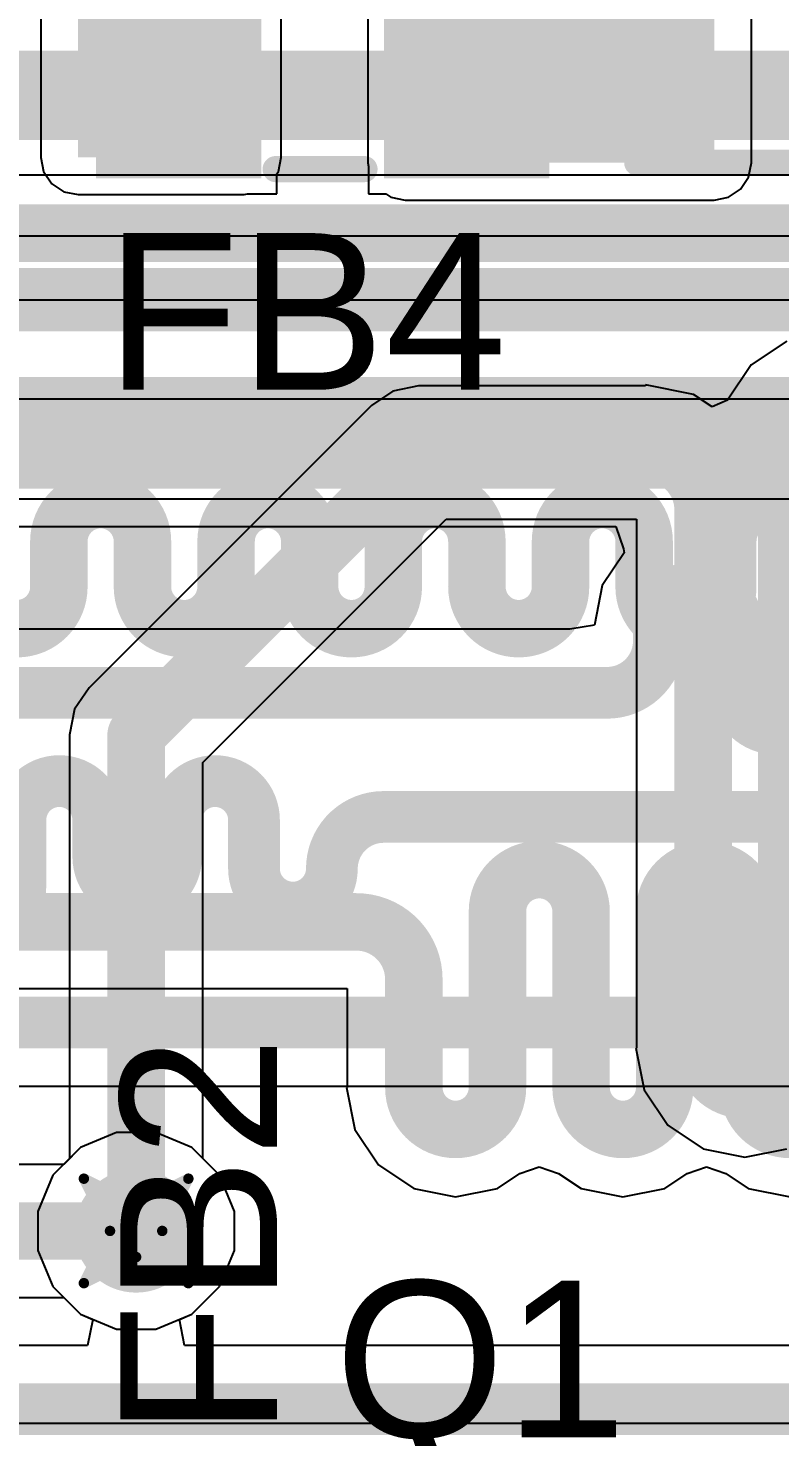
# Model space of a CAD drawing. Header units: inches. Extents: x -3 to 289, y -11 to 89.
# Drawn here: x 81.36 to 85.02, y 13.81 to 20.66 of the extents above; entities that cross this region are included whole.
import ezdxf

# ---------------------------------------------------------------- set-up
doc = ezdxf.new("R2010")
doc.units = ezdxf.units.IN
for name, color, linetype in [('Bottom Layer', 5, 'Continuous'), ('Drill Drawing', 1, 'Continuous'), ('Layer 1', 16, 'Continuous'), ('Layer 2', 76, 'Continuous'), ('Top Layer', 1, 'Continuous'), ('Top Overlay', 2, 'Continuous'), ('Top Paste', 8, 'Continuous'), ('Top Solder', 216, 'Continuous'), ('Via Holes', 16, 'Continuous')]:
    doc.layers.add(name, color=color, linetype=linetype)
doc.styles.add('Arial', font='', dxfattribs={"height": 0.2})
doc.styles.get('Arial').set_extended_font_data('Arial')

# ---------------------------------------------------------------- blocks, each defined once
blk = doc.blocks.new('SOT_23_3')
at = {"layer": 'Top Layer'}
for points in [[(-0.41, 1.46), (0.41, 1.46), (0.41, 0.54), (-0.41, 0.54)], [(-1.36, -0.54), (-0.54, -0.54), (-0.54, -1.46), (-1.36, -1.46)], [(0.54, -0.54), (1.36, -0.54), (1.36, -1.46), (0.54, -1.46)]]:
    blk.add_hatch(color=1, dxfattribs=at).paths.add_polyline_path(points)
at = {"layer": 'Top Paste'}
for points in [[(-0.41, 1.46), (0.41, 1.46), (0.41, 0.54), (-0.41, 0.54)], [(-1.36, -0.54), (-0.54, -0.54), (-0.54, -1.46), (-1.36, -1.46)], [(0.54, -0.54), (1.36, -0.54), (1.36, -1.46), (0.54, -1.46)]]:
    blk.add_hatch(color=8, dxfattribs=at).paths.add_polyline_path(points)
at = {"layer": 'Top Solder'}
for points in [[(-0.5116, 1.5616), (0.5116, 1.5616), (0.5116, 0.4384), (-0.5116, 0.4384)], [(-1.4616, -0.4384), (-0.4384, -0.4384), (-0.4384, -1.5616), (-1.4616, -1.5616)], [(0.4384, -0.4384), (1.4616, -0.4384), (1.4616, -1.5616), (0.4384, -1.5616)]]:
    blk.add_hatch(color=216, dxfattribs=at).paths.add_polyline_path(points)
at = {"layer": 'Top Overlay'}
for points in [[(-1.5494, 0.8128, 0.127, 0.127, 0), (-0.5588, 0.8128, 0.127, 0.127, 0)], [(-1.5494, 0.8128, 0.127, 0.127, 0), (-1.5494, -0.5842, 0.127, 0.127, 0)], [(0.5588, 0.8128, 0.127, 0.127, 0), (1.5494, 0.8128, 0.127, 0.127, 0)], [(1.5494, 0.8128, 0.127, 0.127, 0), (1.5494, -0.5842, 0.127, 0.127, 0)], [(-0.3302, -0.7874, 0.127, 0.127, 0), (0.3302, -0.7874, 0.127, 0.127, 0)], [(-1.6764, -1.0414, 0.127, 0.127, 0), (-1.6764, -1.2954, 0.127, 0.127, 0)], [(-1.6764, -1.0414, 0.127, 0.127, 0), (-1.5494, -1.1684, 0.127, 0.127, 0)], [(-1.5494, -1.1684, 0.127, 0.127, 0), (-1.6764, -1.2954, 0.127, 0.127, 0)]]:
    blk.add_lwpolyline(points, format="xyseb", dxfattribs=at)
for points in [[(-1.5812, 0.8128, 0.0635, 0.0635, 1), (-1.5176, 0.8128, 0.0635, 0.0635, 1)], [(-1.5812, 0.8128, 0.0635, 0.0635, 1), (-1.5176, 0.8128, 0.0635, 0.0635, 1)], [(-0.5905, 0.8128, 0.0635, 0.0635, 1), (-0.5271, 0.8128, 0.0635, 0.0635, 1)], [(0.5271, 0.8128, 0.0635, 0.0635, 1), (0.5905, 0.8128, 0.0635, 0.0635, 1)], [(1.5176, 0.8128, 0.0635, 0.0635, 1), (1.5812, 0.8128, 0.0635, 0.0635, 1)], [(1.5176, 0.8128, 0.0635, 0.0635, 1), (1.5812, 0.8128, 0.0635, 0.0635, 1)], [(-1.5812, -0.5842, 0.0635, 0.0635, 1), (-1.5176, -0.5842, 0.0635, 0.0635, 1)], [(1.5176, -0.5842, 0.0635, 0.0635, 1), (1.5812, -0.5842, 0.0635, 0.0635, 1)], [(-0.3619, -0.7874, 0.0635, 0.0635, 1), (-0.2984, -0.7874, 0.0635, 0.0635, 1)], [(0.2984, -0.7874, 0.0635, 0.0635, 1), (0.3619, -0.7874, 0.0635, 0.0635, 1)], [(-1.7082, -1.0414, 0.0635, 0.0635, 1), (-1.6446, -1.0414, 0.0635, 0.0635, 1)], [(-1.7082, -1.0414, 0.0635, 0.0635, 1), (-1.6446, -1.0414, 0.0635, 0.0635, 1)], [(-1.5812, -1.1684, 0.0635, 0.0635, 1), (-1.5176, -1.1684, 0.0635, 0.0635, 1)], [(-1.5812, -1.1684, 0.0635, 0.0635, 1), (-1.5176, -1.1684, 0.0635, 0.0635, 1)], [(-1.7082, -1.2954, 0.0635, 0.0635, 1), (-1.6446, -1.2954, 0.0635, 0.0635, 1)], [(-1.7082, -1.2954, 0.0635, 0.0635, 1), (-1.6446, -1.2954, 0.0635, 0.0635, 1)]]:
    blk.add_lwpolyline(points, format="xyseb", close=True, dxfattribs=at)
blk = doc.blocks.new('IND_0603__1608_M_______90')
at = {"layer": 'Top Layer'}
for points in [[(-1, 0.4), (-0.4, 0.4), (-0.4, -0.4), (-1, -0.4)], [(0.4, 0.4), (1, 0.4), (1, -0.4), (0.4, -0.4)]]:
    blk.add_hatch(color=1, dxfattribs=at).paths.add_polyline_path(points)
at = {"layer": 'Top Paste'}
for points in [[(-1, 0.4), (-0.4, 0.4), (-0.4, -0.4), (-1, -0.4)], [(0.4, 0.4), (1, 0.4), (1, -0.4), (0.4, -0.4)]]:
    blk.add_hatch(color=8, dxfattribs=at).paths.add_polyline_path(points)
at = {"layer": 'Top Solder'}
for points in [[(-1.1016, 0.5016), (-0.2984, 0.5016), (-0.2984, -0.5016), (-1.1016, -0.5016)], [(0.2984, 0.5016), (1.1016, 0.5016), (1.1016, -0.5016), (0.2984, -0.5016)]]:
    blk.add_hatch(color=216, dxfattribs=at).paths.add_polyline_path(points)
at = {"layer": 'Top Overlay'}
for points in [[(0.2286, 0.4572, 0.127, 0.127, 0), (-0.2032, 0.4572, 0.127, 0.127, 0)], [(0.2286, -0.4572, 0.127, 0.127, 0), (-0.2032, -0.4572, 0.127, 0.127, 0)]]:
    blk.add_lwpolyline(points, format="xyseb", dxfattribs=at)
for points in [[(-0.2349, 0.4572, 0.0635, 0.0635, 1), (-0.1714, 0.4572, 0.0635, 0.0635, 1)], [(0.1968, 0.4572, 0.0635, 0.0635, 1), (0.2604, 0.4572, 0.0635, 0.0635, 1)], [(-0.2349, -0.4572, 0.0635, 0.0635, 1), (-0.1714, -0.4572, 0.0635, 0.0635, 1)], [(0.1968, -0.4572, 0.0635, 0.0635, 1), (0.2604, -0.4572, 0.0635, 0.0635, 1)]]:
    blk.add_lwpolyline(points, format="xyseb", close=True, dxfattribs=at)

msp = doc.modelspace()

# ---------------------------------------------------------------- hatches: boundary and pattern name
at = {"layer": 'Bottom Layer'}
h = msp.add_hatch(color=5, dxfattribs=at)
edge = h.paths.add_edge_path()
edge.add_arc((81.887, 14.816), 0.3, 0, 360)
at = {"layer": 'Layer 1'}
h = msp.add_hatch(color=16, dxfattribs=at)
edge = h.paths.add_edge_path()
edge.add_arc((81.887, 14.816), 0.3, 0, 360)
at = {"layer": 'Layer 2'}
h = msp.add_hatch(color=76, dxfattribs=at)
edge = h.paths.add_edge_path()
edge.add_arc((81.887, 14.816), 0.3, 0, 360)
at = {"layer": 'Top Layer'}
for points in [[(81.6049, 20.0356), (82.4114, 20.0356), (82.4114, 21.9788), (81.6049, 21.9788)], [(84.6967, 20.0095), (84.6967, 21.9689), (83.1939, 21.9689), (83.1939, 20.0095)]]:
    msp.add_hatch(color=1, dxfattribs=at).paths.add_polyline_path(points)
h = msp.add_hatch(color=1, dxfattribs=at)
edge = h.paths.add_edge_path()
edge.add_arc((81.887, 14.816), 0.3, 0, 360)
at = {"layer": 'Via Holes'}
h = msp.add_hatch(color=7, dxfattribs=at)
edge = h.paths.add_edge_path()
edge.add_arc((81.887, 14.816), 0.15, 0, 360)

# ---------------------------------------------------------------- linework, layer by layer
at = {"layer": 'Bottom Layer'}
for p, q in [((77.4236, 19.3437), (94.6273, 19.3437)), ((85.0493, 19.1419), (84.8771, 19.0268)), ((84.8771, 19.0268), (84.762, 18.8545)), ((83.2593, 18.9243), (83.1354, 18.8997)), ((84.3635, 18.9243), (83.2593, 18.9243)), ((84.5964, 18.8834), (84.3635, 18.9298)), ((84.3635, 18.9298), (84.3635, 18.9243)), ((83.1354, 18.8997), (83.0304, 18.8295)), ((84.6865, 18.8233), (84.5964, 18.8834)), ((84.762, 18.8545), (84.6865, 18.8233)), ((83.0304, 18.8295), (81.6581, 17.4572)), ((82.2107, 17.0942), (83.3933, 18.2769)), ((83.3933, 18.2769), (84.3192, 18.2769)), ((84.3192, 18.2769), (84.3192, 15.7049)), ((81.6581, 17.4572), (81.5879, 17.3522)), ((81.5879, 17.3522), (81.5633, 17.2283)), ((81.5633, 17.2283), (81.5633, 15.168)), ((82.2107, 15.168), (82.2107, 17.0942)), ((84.3192, 15.7049), (84.3152, 15.7049)), ((84.3152, 15.7049), (84.3556, 15.5017)), ((84.3556, 15.5017), (84.4707, 15.3295)), ((84.4707, 15.3295), (84.6429, 15.2144)), ((84.6429, 15.2144), (84.8461, 15.174)), ((84.8461, 15.174), (85.0493, 15.2144)), ((81.5633, 15.168), (81.4819, 15.0866)), ((82.292, 15.0866), (82.2107, 15.168)), ((81.4819, 15.0866), (81.4092, 14.911)), ((82.3648, 14.911), (82.292, 15.0866)), ((81.4092, 14.911), (81.4092, 14.7209)), ((82.3648, 14.7209), (82.3648, 14.911)), ((81.4092, 14.7209), (81.4819, 14.5453)), ((82.292, 14.5453), (82.3648, 14.7209)), ((81.4819, 14.5453), (81.6163, 14.4109)), ((82.1576, 14.4109), (82.292, 14.5453)), ((81.6163, 14.4109), (81.7919, 14.3382)), ((81.982, 14.3382), (82.1576, 14.4109)), ((81.7919, 14.3382), (81.982, 14.3382))]:
    msp.add_line(p, q, dxfattribs=at)
for points in [[(76.9286, 20.2599, 0.2794, 0.2794, 0), (94.2835, 20.2599, 0.2794, 0.2794, 0)], [(77.2895, 19.6674, 0.2794, 0.2794, 0), (94.6273, 19.6674, 0.2794, 0.2794, 0)], [(85.0493, 18.6514, 0.2794, 0.2794, -1), (85.4557, 18.6514, 0.2794, 0.2794, 0)], [(85.0493, 15.7049, 0.2794, 0.2794, 0), (85.0493, 18.6514, 0.2794, 0.2794, 0)], [(81.887, 17.2283, 0.2794, 0.2794, 0), (83.2593, 18.6006, 0.2794, 0.2794, 0)], [(83.2593, 18.6006, 0.2794, 0.2794, 0), (83.8174, 18.6006, 0.2794, 0.2794, 0)], [(83.8174, 18.6006, 0.2794, 0.2794, 0), (84.3635, 18.6006, 0.2794, 0.2794, 0)], [(84.3635, 18.6006, 0.2794, 0.2794, -0.414214), (84.6429, 18.3212, 0.2794, 0.2794, 0)], [(84.6429, 15.7049, 0.2794, 0.2794, 0), (84.6429, 18.3212, 0.2794, 0.2794, 0)], [(81.887, 14.816, 0.2794, 0.2794, 0), (81.887, 17.2283, 0.2794, 0.2794, 0)], [(85.0493, 15.7049, 0.2794, 0.2794, -1), (84.6429, 15.7049, 0.2794, 0.2794, 0)]]:
    msp.add_lwpolyline(points, format="xyseb", dxfattribs=at)
for points in [[(84.9794, 18.6514, 0.1397, 0.1397, 1), (85.1191, 18.6514, 0.1397, 0.1397, 1)], [(84.9794, 18.6514, 0.1397, 0.1397, 1), (85.1191, 18.6514, 0.1397, 0.1397, 1)], [(83.1894, 18.6006, 0.1397, 0.1397, 1), (83.3291, 18.6006, 0.1397, 0.1397, 1)], [(83.1894, 18.6006, 0.1397, 0.1397, 1), (83.3291, 18.6006, 0.1397, 0.1397, 1)], [(83.7475, 18.6006, 0.1397, 0.1397, 1), (83.8872, 18.6006, 0.1397, 0.1397, 1)], [(83.7475, 18.6006, 0.1397, 0.1397, 1), (83.8872, 18.6006, 0.1397, 0.1397, 1)], [(84.2936, 18.6006, 0.1397, 0.1397, 1), (84.4333, 18.6006, 0.1397, 0.1397, 1)], [(84.2936, 18.6006, 0.1397, 0.1397, 1), (84.4333, 18.6006, 0.1397, 0.1397, 1)], [(84.573, 18.3212, 0.1397, 0.1397, 1), (84.7127, 18.3212, 0.1397, 0.1397, 1)], [(84.573, 18.3212, 0.1397, 0.1397, 1), (84.7127, 18.3212, 0.1397, 0.1397, 1)], [(81.8171, 17.2283, 0.1397, 0.1397, 1), (81.9568, 17.2283, 0.1397, 0.1397, 1)], [(81.8171, 17.2283, 0.1397, 0.1397, 1), (81.9568, 17.2283, 0.1397, 0.1397, 1)], [(84.573, 15.7049, 0.1397, 0.1397, 1), (84.7127, 15.7049, 0.1397, 0.1397, 1)], [(84.573, 15.7049, 0.1397, 0.1397, 1), (84.7127, 15.7049, 0.1397, 0.1397, 1)], [(84.9794, 15.7049, 0.1397, 0.1397, 1), (85.1191, 15.7049, 0.1397, 0.1397, 1)], [(84.9794, 15.7049, 0.1397, 0.1397, 1), (85.1191, 15.7049, 0.1397, 0.1397, 1)], [(81.8171, 14.816, 0.1397, 0.1397, 1), (81.9568, 14.816, 0.1397, 0.1397, 1)]]:
    msp.add_lwpolyline(points, format="xyseb", close=True, dxfattribs=at)
at = {"layer": 'Drill Drawing'}
for points in [[(81.633, 15.07, 0.0508, 0.0508, 0), (81.887, 14.943, 0.0508, 0.0508, 0)], [(81.633, 15.07, 0.0508, 0.0508, 0), (81.76, 14.816, 0.0508, 0.0508, 0)], [(81.887, 14.943, 0.0508, 0.0508, 0), (82.141, 15.07, 0.0508, 0.0508, 0)], [(82.014, 14.816, 0.0508, 0.0508, 0), (82.141, 15.07, 0.0508, 0.0508, 0)], [(81.633, 14.562, 0.0508, 0.0508, 0), (81.76, 14.816, 0.0508, 0.0508, 0)], [(82.014, 14.816, 0.0508, 0.0508, 0), (82.141, 14.562, 0.0508, 0.0508, 0)], [(81.633, 14.562, 0.0508, 0.0508, 0), (81.887, 14.689, 0.0508, 0.0508, 0)], [(81.887, 14.689, 0.0508, 0.0508, 0), (82.141, 14.562, 0.0508, 0.0508, 0)]]:
    msp.add_lwpolyline(points, format="xyseb", dxfattribs=at)
for points in [[(81.6203, 15.07, 0.0254, 0.0254, 1), (81.6457, 15.07, 0.0254, 0.0254, 1)], [(81.6203, 15.07, 0.0254, 0.0254, 1), (81.6457, 15.07, 0.0254, 0.0254, 1)], [(82.1283, 15.07, 0.0254, 0.0254, 1), (82.1537, 15.07, 0.0254, 0.0254, 1)], [(82.1283, 15.07, 0.0254, 0.0254, 1), (82.1537, 15.07, 0.0254, 0.0254, 1)], [(81.8743, 14.943, 0.0254, 0.0254, 1), (81.8997, 14.943, 0.0254, 0.0254, 1)], [(81.8743, 14.943, 0.0254, 0.0254, 1), (81.8997, 14.943, 0.0254, 0.0254, 1)], [(81.7473, 14.816, 0.0254, 0.0254, 1), (81.7727, 14.816, 0.0254, 0.0254, 1)], [(81.7473, 14.816, 0.0254, 0.0254, 1), (81.7727, 14.816, 0.0254, 0.0254, 1)], [(82.0013, 14.816, 0.0254, 0.0254, 1), (82.0267, 14.816, 0.0254, 0.0254, 1)], [(82.0013, 14.816, 0.0254, 0.0254, 1), (82.0267, 14.816, 0.0254, 0.0254, 1)], [(81.8743, 14.689, 0.0254, 0.0254, 1), (81.8997, 14.689, 0.0254, 0.0254, 1)], [(81.8743, 14.689, 0.0254, 0.0254, 1), (81.8997, 14.689, 0.0254, 0.0254, 1)], [(81.6203, 14.562, 0.0254, 0.0254, 1), (81.6457, 14.562, 0.0254, 0.0254, 1)], [(81.6203, 14.562, 0.0254, 0.0254, 1), (81.6457, 14.562, 0.0254, 0.0254, 1)], [(82.1283, 14.562, 0.0254, 0.0254, 1), (82.1537, 14.562, 0.0254, 0.0254, 1)], [(82.1283, 14.562, 0.0254, 0.0254, 1), (82.1537, 14.562, 0.0254, 0.0254, 1)]]:
    msp.add_lwpolyline(points, format="xyseb", close=True, dxfattribs=at)
at = {"layer": 'Layer 1'}
for p, q in [((71.3711, 18.3758), (93.022, 18.3758)), ((81.7919, 15.2938), (81.6163, 15.221)), ((81.982, 15.2938), (81.7919, 15.2938)), ((82.1576, 15.221), (81.982, 15.2938)), ((81.6163, 15.221), (81.4819, 15.0866)), ((82.292, 15.0866), (82.1576, 15.221)), ((81.4819, 15.0866), (81.4092, 14.911)), ((82.3648, 14.911), (82.292, 15.0866)), ((81.4092, 14.911), (81.4092, 14.7209)), ((82.3648, 14.7209), (82.3648, 14.911)), ((81.4092, 14.7209), (81.4819, 14.5453)), ((82.292, 14.5453), (82.3648, 14.7209)), ((81.4819, 14.5453), (81.6163, 14.4109)), ((82.1576, 14.4109), (82.292, 14.5453)), ((81.6163, 14.4109), (81.7919, 14.3382)), ((81.982, 14.3382), (82.1576, 14.4109)), ((81.7919, 14.3382), (81.982, 14.3382)), ((93.9983, 13.8803), (75.1759, 13.8803))]:
    msp.add_line(p, q, dxfattribs=at)
for points in [[(76.4415, 20.4292, 0.2515, 0.2515, 0), (97.7956, 20.4292, 0.2515, 0.2515, 0)], [(76.519, 19.3712, 0.2515, 0.2515, 0), (105.6957, 19.3712, 0.2515, 0.2515, 0)], [(71.3711, 18.6853, 0.2515, 0.2515, 0), (99.8448, 18.6853, 0.2515, 0.2515, 0)]]:
    msp.add_lwpolyline(points, format="xyseb", dxfattribs=at)
at = {"layer": 'Layer 2'}
for p, q in [((77.426, 19.9504), (96.7046, 19.9504)), ((92.5609, 18.8593), (76.6278, 18.8593)), ((76.5698, 18.2403), (84.2188, 18.2403)), ((84.2188, 18.2403), (84.2563, 18.1324)), ((84.2598, 18.1133), (84.1529, 17.9533)), ((84.2563, 18.1324), (84.2598, 18.1133)), ((84.1529, 17.9533), (84.1147, 17.7611)), ((83.9956, 17.7418), (77.068, 17.7418)), ((84.1147, 17.7611), (83.9956, 17.7418)), ((79.5336, 15.5194), (85.9555, 15.5194)), ((81.7919, 15.2938), (81.6163, 15.221)), ((81.982, 15.2938), (81.7919, 15.2938)), ((82.1576, 15.221), (81.982, 15.2938)), ((81.6163, 15.221), (81.4819, 15.0866)), ((82.292, 15.0866), (82.1576, 15.221)), ((81.4819, 15.0866), (81.4092, 14.911)), ((82.3648, 14.911), (82.292, 15.0866)), ((81.4092, 14.911), (81.4092, 14.7209)), ((82.3648, 14.7209), (82.3648, 14.911)), ((81.4092, 14.7209), (81.4819, 14.5453)), ((82.292, 14.5453), (82.3648, 14.7209)), ((81.4819, 14.5453), (81.6163, 14.4109)), ((82.1576, 14.4109), (82.292, 14.5453)), ((81.6163, 14.4109), (81.6765, 14.386)), ((81.6765, 14.386), (81.6512, 14.259)), ((82.0975, 14.386), (82.1576, 14.4109)), ((82.1227, 14.259), (82.0975, 14.386)), ((81.6512, 14.259), (72.0846, 14.259)), ((85.4676, 14.259), (82.1227, 14.259))]:
    msp.add_line(p, q, dxfattribs=at)
for points in [[(77.426, 20.2599, 0.2515, 0.2515, 0), (96.8328, 20.2599, 0.2515, 0.2515, 0)], [(77.5832, 18.5498, 0.2515, 0.2515, 0), (92.5609, 18.5498, 0.2515, 0.2515, 0)], [(84.4279, 17.7611, 0.2515, 0.2515, -1), (84.8063, 17.7611, 0.2515, 0.2515, 0)], [(84.4279, 17.6838, 0.2515, 0.2515, 0), (84.4279, 17.7611, 0.2515, 0.2515, 0)], [(84.8063, 17.4473, 0.2515, 0.2515, 0), (84.8063, 17.7611, 0.2515, 0.2515, 0)], [(84.4279, 17.6838, 0.2515, 0.2515, -0.414214), (84.1764, 17.4324, 0.2515, 0.2515, 0)], [(77.0679, 17.4324, 0.2515, 0.2515, 0), (84.0507, 17.4324, 0.2515, 0.2515, 0)], [(84.0507, 17.4324, 0.2515, 0.2515, 0), (84.1764, 17.4324, 0.2515, 0.2515, 0)], [(85.1848, 17.4473, 0.2515, 0.2515, -1), (84.8063, 17.4473, 0.2515, 0.2515, 0)], [(81.3245, 16.8139, 0.2515, 0.2515, -1), (81.703, 16.8139, 0.2515, 0.2515, 0)], [(82.0815, 16.8139, 0.2515, 0.2515, -1), (82.4599, 16.8139, 0.2515, 0.2515, 0)], [(81.3245, 16.4935, 0.2515, 0.2515, 0), (81.3245, 16.8139, 0.2515, 0.2515, 0)], [(81.703, 16.635, 0.2515, 0.2515, 0), (81.703, 16.8139, 0.2515, 0.2515, 0)], [(82.0815, 16.635, 0.2515, 0.2515, 0), (82.0815, 16.8139, 0.2515, 0.2515, 0)], [(82.4599, 16.5774, 0.2515, 0.2515, 0), (82.4599, 16.8139, 0.2515, 0.2515, 0)], [(82.8384, 16.5774, 0.2515, 0.2515, -0.414214), (83.0898, 16.8288, 0.2515, 0.2515, 0)], [(83.0898, 16.8288, 0.2515, 0.2515, 0), (84.4491, 16.8288, 0.2515, 0.2515, 0)], [(84.4491, 16.8288, 0.2515, 0.2515, 0), (93.2818, 16.8288, 0.2515, 0.2515, 0)], [(82.0815, 16.635, 0.2515, 0.2515, -1), (81.703, 16.635, 0.2515, 0.2515, 0)], [(82.8384, 16.5774, 0.2515, 0.2515, -1), (82.4599, 16.5774, 0.2515, 0.2515, 0)], [(82.8384, 16.5774, 0.2515, 0.2515, 0), (82.8384, 16.5774, 0.2515, 0.2515, 0)], [(81.3245, 16.4935, 0.2515, 0.2515, -1), (80.9461, 16.4935, 0.2515, 0.2515, 0)], [(79.4054, 15.8288, 0.2515, 0.2515, 0), (85.8298, 15.8288, 0.2515, 0.2515, 0)], [(74.2274, 13.9495, 0.2515, 0.2515, 0), (85.3965, 13.9495, 0.2515, 0.2515, 0)]]:
    msp.add_lwpolyline(points, format="xyseb", dxfattribs=at)
for points in [[(84.365, 17.7611, 0.1257, 0.1257, 1), (84.4907, 17.7611, 0.1257, 0.1257, 1)], [(84.365, 17.7611, 0.1257, 0.1257, 1), (84.4907, 17.7611, 0.1257, 0.1257, 1)], [(84.7435, 17.7611, 0.1257, 0.1257, 1), (84.8692, 17.7611, 0.1257, 0.1257, 1)], [(84.7435, 17.7611, 0.1257, 0.1257, 1), (84.8692, 17.7611, 0.1257, 0.1257, 1)], [(84.365, 17.6838, 0.1257, 0.1257, 1), (84.4907, 17.6838, 0.1257, 0.1257, 1)], [(84.365, 17.6838, 0.1257, 0.1257, 1), (84.4907, 17.6838, 0.1257, 0.1257, 1)], [(83.9878, 17.4324, 0.1257, 0.1257, 1), (84.1135, 17.4324, 0.1257, 0.1257, 1)], [(83.9878, 17.4324, 0.1257, 0.1257, 1), (84.1135, 17.4324, 0.1257, 0.1257, 1)], [(84.1135, 17.4324, 0.1257, 0.1257, 1), (84.2393, 17.4324, 0.1257, 0.1257, 1)], [(84.1135, 17.4324, 0.1257, 0.1257, 1), (84.2393, 17.4324, 0.1257, 0.1257, 1)], [(84.7435, 17.4473, 0.1257, 0.1257, 1), (84.8692, 17.4473, 0.1257, 0.1257, 1)], [(84.7435, 17.4473, 0.1257, 0.1257, 1), (84.8692, 17.4473, 0.1257, 0.1257, 1)], [(81.2617, 16.8139, 0.1257, 0.1257, 1), (81.3874, 16.8139, 0.1257, 0.1257, 1)], [(81.2617, 16.8139, 0.1257, 0.1257, 1), (81.3874, 16.8139, 0.1257, 0.1257, 1)], [(81.6401, 16.8139, 0.1257, 0.1257, 1), (81.7659, 16.8139, 0.1257, 0.1257, 1)], [(81.6401, 16.8139, 0.1257, 0.1257, 1), (81.7659, 16.8139, 0.1257, 0.1257, 1)], [(82.0186, 16.8139, 0.1257, 0.1257, 1), (82.1443, 16.8139, 0.1257, 0.1257, 1)], [(82.0186, 16.8139, 0.1257, 0.1257, 1), (82.1443, 16.8139, 0.1257, 0.1257, 1)], [(82.3971, 16.8139, 0.1257, 0.1257, 1), (82.5228, 16.8139, 0.1257, 0.1257, 1)], [(82.3971, 16.8139, 0.1257, 0.1257, 1), (82.5228, 16.8139, 0.1257, 0.1257, 1)], [(83.027, 16.8288, 0.1257, 0.1257, 1), (83.1527, 16.8288, 0.1257, 0.1257, 1)], [(83.027, 16.8288, 0.1257, 0.1257, 1), (83.1527, 16.8288, 0.1257, 0.1257, 1)], [(84.3863, 16.8288, 0.1257, 0.1257, 1), (84.512, 16.8288, 0.1257, 0.1257, 1)], [(84.3863, 16.8288, 0.1257, 0.1257, 1), (84.512, 16.8288, 0.1257, 0.1257, 1)], [(81.6401, 16.635, 0.1257, 0.1257, 1), (81.7659, 16.635, 0.1257, 0.1257, 1)], [(81.6401, 16.635, 0.1257, 0.1257, 1), (81.7659, 16.635, 0.1257, 0.1257, 1)], [(82.0186, 16.635, 0.1257, 0.1257, 1), (82.1443, 16.635, 0.1257, 0.1257, 1)], [(82.0186, 16.635, 0.1257, 0.1257, 1), (82.1443, 16.635, 0.1257, 0.1257, 1)], [(82.3971, 16.5774, 0.1257, 0.1257, 1), (82.5228, 16.5774, 0.1257, 0.1257, 1)], [(82.3971, 16.5774, 0.1257, 0.1257, 1), (82.5228, 16.5774, 0.1257, 0.1257, 1)], [(82.7755, 16.5774, 0.1257, 0.1257, 1), (82.9013, 16.5774, 0.1257, 0.1257, 1)], [(82.7755, 16.5774, 0.1257, 0.1257, 1), (82.9013, 16.5774, 0.1257, 0.1257, 1)], [(82.7755, 16.5774, 0.1257, 0.1257, 1), (82.9013, 16.5774, 0.1257, 0.1257, 1)], [(82.7755, 16.5774, 0.1257, 0.1257, 1), (82.9013, 16.5774, 0.1257, 0.1257, 1)], [(81.2617, 16.4935, 0.1257, 0.1257, 1), (81.3874, 16.4935, 0.1257, 0.1257, 1)], [(81.2617, 16.4935, 0.1257, 0.1257, 1), (81.3874, 16.4935, 0.1257, 0.1257, 1)]]:
    msp.add_lwpolyline(points, format="xyseb", close=True, dxfattribs=at)
at = {"layer": 'Top Layer'}
for p, q in [((81.4236, 21.9788), (81.4236, 20.0356)), ((82.5927, 20.0356), (82.5927, 21.9788)), ((83.0126, 21.9689), (83.0126, 20.0095)), ((84.878, 20.0095), (84.878, 21.0339)), ((81.4236, 20.0356), (81.4374, 19.9662)), ((82.5789, 19.9662), (82.5927, 20.0356)), ((83.0126, 20.0095), (83.0161, 19.992)), ((84.8642, 19.9401), (84.878, 20.0095)), ((81.4374, 19.9662), (81.4767, 19.9074)), ((82.5717, 19.9555), (82.5789, 19.9662)), ((82.5717, 19.8578), (82.5717, 19.9555)), ((83.0161, 19.992), (83.0161, 19.8578)), ((84.8249, 19.8813), (84.8642, 19.9401)), ((81.4767, 19.9074), (81.5355, 19.8681)), ((81.5355, 19.8681), (81.6049, 19.8543)), ((84.7661, 19.842), (84.8249, 19.8813)), ((81.6049, 19.8543), (82.4114, 19.8543)), ((82.4114, 19.8543), (82.4289, 19.8578)), ((82.4289, 19.8578), (82.5717, 19.8578)), ((83.0161, 19.8578), (83.1009, 19.8578)), ((83.1009, 19.8578), (83.1245, 19.842)), ((83.1245, 19.842), (83.1939, 19.8282)), ((83.1939, 19.8282), (84.6967, 19.8282)), ((84.6967, 19.8282), (84.7661, 19.842)), ((88.4968, 19.6526), (76.6666, 19.6526)), ((78.5706, 15.9948), (82.9132, 15.9948)), ((82.9132, 15.9948), (82.9132, 15.5127)), ((82.9132, 15.5127), (82.9092, 15.5127)), ((82.9092, 15.5127), (82.9496, 15.3096)), ((81.7919, 15.2938), (81.6163, 15.221)), ((81.982, 15.2938), (81.7919, 15.2938)), ((82.1576, 15.221), (81.982, 15.2938)), ((82.9496, 15.3096), (83.0647, 15.1373)), ((81.6163, 15.221), (81.535, 15.1397)), ((82.292, 15.0866), (82.1576, 15.221)), ((81.535, 15.1397), (80.8675, 15.1397)), ((83.0647, 15.1373), (83.2369, 15.0222)), ((82.3648, 14.911), (82.292, 15.0866)), ((83.6433, 15.0222), (83.7528, 15.0954)), ((83.7528, 15.0954), (83.8465, 15.1269)), ((83.8465, 15.1269), (83.9402, 15.0954)), ((83.9402, 15.0954), (84.0497, 15.0222)), ((84.4561, 15.0222), (84.5656, 15.0954)), ((84.5656, 15.0954), (84.6593, 15.1269)), ((84.6593, 15.1269), (84.753, 15.0954)), ((84.753, 15.0954), (84.8625, 15.0222)), ((83.2369, 15.0222), (83.4401, 14.9818)), ((83.4401, 14.9818), (83.6433, 15.0222)), ((84.0497, 15.0222), (84.2529, 14.9818)), ((84.2529, 14.9818), (84.4561, 15.0222)), ((84.8625, 15.0222), (85.0657, 14.9818)), ((82.3648, 14.7209), (82.3648, 14.911)), ((82.292, 14.5453), (82.3648, 14.7209)), ((82.1576, 14.4109), (82.292, 14.5453)), ((81.0512, 14.4923), (81.535, 14.4923)), ((81.535, 14.4923), (81.6163, 14.4109)), ((81.6163, 14.4109), (81.7919, 14.3382)), ((81.982, 14.3382), (82.1576, 14.4109)), ((81.7919, 14.3382), (81.982, 14.3382))]:
    msp.add_line(p, q, dxfattribs=at)
for points in [[(77.8675, 19.3288, 0.2794, 0.2794, 0), (92.2875, 19.3288, 0.2794, 0.2794, 0)], [(75.6605, 18.8288, 0.2794, 0.2794, 0), (92.2875, 18.8288, 0.2794, 0.2794, 0)], [(81.5114, 18.1684, 0.2794, 0.2794, -1), (81.9178, 18.1684, 0.2794, 0.2794, 0)], [(82.3242, 18.1684, 0.2794, 0.2794, -1), (82.7306, 18.1684, 0.2794, 0.2794, 0)], [(83.137, 18.1684, 0.2794, 0.2794, -1), (83.5434, 18.1684, 0.2794, 0.2794, 0)], [(83.9498, 18.1684, 0.2794, 0.2794, -1), (84.3562, 18.1684, 0.2794, 0.2794, 0)], [(84.7626, 18.1684, 0.2794, 0.2794, -1), (85.169, 18.1684, 0.2794, 0.2794, 0)], [(81.5114, 17.9473, 0.2794, 0.2794, 0), (81.5114, 18.1684, 0.2794, 0.2794, 0)], [(81.9178, 17.9473, 0.2794, 0.2794, 0), (81.9178, 18.1684, 0.2794, 0.2794, 0)], [(82.3242, 17.9473, 0.2794, 0.2794, 0), (82.3242, 18.1684, 0.2794, 0.2794, 0)], [(82.7306, 17.9473, 0.2794, 0.2794, 0), (82.7306, 18.1684, 0.2794, 0.2794, 0)], [(83.137, 17.9473, 0.2794, 0.2794, 0), (83.137, 18.1684, 0.2794, 0.2794, 0)], [(83.5434, 17.9473, 0.2794, 0.2794, 0), (83.5434, 18.1684, 0.2794, 0.2794, 0)], [(83.9498, 17.9473, 0.2794, 0.2794, 0), (83.9498, 18.1684, 0.2794, 0.2794, 0)], [(84.3562, 17.9473, 0.2794, 0.2794, 0), (84.3562, 18.1684, 0.2794, 0.2794, 0)], [(84.7626, 17.9473, 0.2794, 0.2794, 0), (84.7626, 18.1684, 0.2794, 0.2794, 0)], [(81.5114, 17.9473, 0.2794, 0.2794, -1), (81.105, 17.9473, 0.2794, 0.2794, 0)], [(82.3242, 17.9473, 0.2794, 0.2794, -1), (81.9178, 17.9473, 0.2794, 0.2794, 0)], [(83.137, 17.9473, 0.2794, 0.2794, -1), (82.7306, 17.9473, 0.2794, 0.2794, 0)], [(83.9498, 17.9473, 0.2794, 0.2794, -1), (83.5434, 17.9473, 0.2794, 0.2794, 0)], [(84.7626, 17.9473, 0.2794, 0.2794, -1), (84.3562, 17.9473, 0.2794, 0.2794, 0)], [(83.6433, 16.3693, 0.2794, 0.2794, -1), (84.0497, 16.3693, 0.2794, 0.2794, 0)], [(84.4561, 16.3693, 0.2794, 0.2794, -1), (84.8625, 16.3693, 0.2794, 0.2794, 0)], [(83.6433, 15.5127, 0.2794, 0.2794, 0), (83.6433, 16.3693, 0.2794, 0.2794, 0)], [(84.0497, 15.5127, 0.2794, 0.2794, 0), (84.0497, 16.3693, 0.2794, 0.2794, 0)], [(84.4561, 15.5127, 0.2794, 0.2794, 0), (84.4561, 16.3693, 0.2794, 0.2794, 0)], [(84.8625, 15.5127, 0.2794, 0.2794, 0), (84.8625, 16.3693, 0.2794, 0.2794, 0)], [(78.4365, 16.3185, 0.2794, 0.2794, 0), (82.4114, 16.3185, 0.2794, 0.2794, 0)], [(82.4114, 16.3185, 0.2794, 0.2794, 0), (82.9575, 16.3185, 0.2794, 0.2794, 0)], [(82.9575, 16.3185, 0.2794, 0.2794, -0.414214), (83.2369, 16.0391, 0.2794, 0.2794, 0)], [(83.2369, 15.5127, 0.2794, 0.2794, 0), (83.2369, 16.0391, 0.2794, 0.2794, 0)], [(83.6433, 15.5127, 0.2794, 0.2794, -1), (83.2369, 15.5127, 0.2794, 0.2794, 0)], [(84.4561, 15.5127, 0.2794, 0.2794, -1), (84.0497, 15.5127, 0.2794, 0.2794, 0)], [(85.2689, 15.5127, 0.2794, 0.2794, -1), (84.8625, 15.5127, 0.2794, 0.2794, 0)], [(80.8675, 14.816, 0.2794, 0.2794, 0), (81.887, 14.816, 0.2794, 0.2794, 0)]]:
    msp.add_lwpolyline(points, format="xyseb", dxfattribs=at)
for points in [[(81.4415, 18.1684, 0.1397, 0.1397, 1), (81.5812, 18.1684, 0.1397, 0.1397, 1)], [(81.4415, 18.1684, 0.1397, 0.1397, 1), (81.5812, 18.1684, 0.1397, 0.1397, 1)], [(81.8479, 18.1684, 0.1397, 0.1397, 1), (81.9876, 18.1684, 0.1397, 0.1397, 1)], [(81.8479, 18.1684, 0.1397, 0.1397, 1), (81.9876, 18.1684, 0.1397, 0.1397, 1)], [(82.2543, 18.1684, 0.1397, 0.1397, 1), (82.394, 18.1684, 0.1397, 0.1397, 1)], [(82.2543, 18.1684, 0.1397, 0.1397, 1), (82.394, 18.1684, 0.1397, 0.1397, 1)], [(82.6607, 18.1684, 0.1397, 0.1397, 1), (82.8004, 18.1684, 0.1397, 0.1397, 1)], [(82.6607, 18.1684, 0.1397, 0.1397, 1), (82.8004, 18.1684, 0.1397, 0.1397, 1)], [(83.0671, 18.1684, 0.1397, 0.1397, 1), (83.2068, 18.1684, 0.1397, 0.1397, 1)], [(83.0671, 18.1684, 0.1397, 0.1397, 1), (83.2068, 18.1684, 0.1397, 0.1397, 1)], [(83.4735, 18.1684, 0.1397, 0.1397, 1), (83.6132, 18.1684, 0.1397, 0.1397, 1)], [(83.4735, 18.1684, 0.1397, 0.1397, 1), (83.6132, 18.1684, 0.1397, 0.1397, 1)], [(83.8799, 18.1684, 0.1397, 0.1397, 1), (84.0196, 18.1684, 0.1397, 0.1397, 1)], [(83.8799, 18.1684, 0.1397, 0.1397, 1), (84.0196, 18.1684, 0.1397, 0.1397, 1)], [(84.2863, 18.1684, 0.1397, 0.1397, 1), (84.426, 18.1684, 0.1397, 0.1397, 1)], [(84.2863, 18.1684, 0.1397, 0.1397, 1), (84.426, 18.1684, 0.1397, 0.1397, 1)], [(84.6927, 18.1684, 0.1397, 0.1397, 1), (84.8324, 18.1684, 0.1397, 0.1397, 1)], [(84.6927, 18.1684, 0.1397, 0.1397, 1), (84.8324, 18.1684, 0.1397, 0.1397, 1)], [(81.4415, 17.9473, 0.1397, 0.1397, 1), (81.5812, 17.9473, 0.1397, 0.1397, 1)], [(81.4415, 17.9473, 0.1397, 0.1397, 1), (81.5812, 17.9473, 0.1397, 0.1397, 1)], [(81.8479, 17.9473, 0.1397, 0.1397, 1), (81.9876, 17.9473, 0.1397, 0.1397, 1)], [(81.8479, 17.9473, 0.1397, 0.1397, 1), (81.9876, 17.9473, 0.1397, 0.1397, 1)], [(82.2543, 17.9473, 0.1397, 0.1397, 1), (82.394, 17.9473, 0.1397, 0.1397, 1)], [(82.2543, 17.9473, 0.1397, 0.1397, 1), (82.394, 17.9473, 0.1397, 0.1397, 1)], [(82.6607, 17.9473, 0.1397, 0.1397, 1), (82.8004, 17.9473, 0.1397, 0.1397, 1)], [(82.6607, 17.9473, 0.1397, 0.1397, 1), (82.8004, 17.9473, 0.1397, 0.1397, 1)], [(83.0671, 17.9473, 0.1397, 0.1397, 1), (83.2068, 17.9473, 0.1397, 0.1397, 1)], [(83.0671, 17.9473, 0.1397, 0.1397, 1), (83.2068, 17.9473, 0.1397, 0.1397, 1)], [(83.4735, 17.9473, 0.1397, 0.1397, 1), (83.6132, 17.9473, 0.1397, 0.1397, 1)], [(83.4735, 17.9473, 0.1397, 0.1397, 1), (83.6132, 17.9473, 0.1397, 0.1397, 1)], [(83.8799, 17.9473, 0.1397, 0.1397, 1), (84.0196, 17.9473, 0.1397, 0.1397, 1)], [(83.8799, 17.9473, 0.1397, 0.1397, 1), (84.0196, 17.9473, 0.1397, 0.1397, 1)], [(84.2863, 17.9473, 0.1397, 0.1397, 1), (84.426, 17.9473, 0.1397, 0.1397, 1)], [(84.2863, 17.9473, 0.1397, 0.1397, 1), (84.426, 17.9473, 0.1397, 0.1397, 1)], [(84.6927, 17.9473, 0.1397, 0.1397, 1), (84.8324, 17.9473, 0.1397, 0.1397, 1)], [(84.6927, 17.9473, 0.1397, 0.1397, 1), (84.8324, 17.9473, 0.1397, 0.1397, 1)], [(83.5735, 16.3693, 0.1397, 0.1397, 1), (83.7132, 16.3693, 0.1397, 0.1397, 1)], [(83.5735, 16.3693, 0.1397, 0.1397, 1), (83.7132, 16.3693, 0.1397, 0.1397, 1)], [(83.9799, 16.3693, 0.1397, 0.1397, 1), (84.1196, 16.3693, 0.1397, 0.1397, 1)], [(83.9799, 16.3693, 0.1397, 0.1397, 1), (84.1196, 16.3693, 0.1397, 0.1397, 1)], [(84.3863, 16.3693, 0.1397, 0.1397, 1), (84.526, 16.3693, 0.1397, 0.1397, 1)], [(84.3863, 16.3693, 0.1397, 0.1397, 1), (84.526, 16.3693, 0.1397, 0.1397, 1)], [(84.7927, 16.3693, 0.1397, 0.1397, 1), (84.9324, 16.3693, 0.1397, 0.1397, 1)], [(84.7927, 16.3693, 0.1397, 0.1397, 1), (84.9324, 16.3693, 0.1397, 0.1397, 1)], [(82.3415, 16.3185, 0.1397, 0.1397, 1), (82.4812, 16.3185, 0.1397, 0.1397, 1)], [(82.3415, 16.3185, 0.1397, 0.1397, 1), (82.4812, 16.3185, 0.1397, 0.1397, 1)], [(82.8877, 16.3185, 0.1397, 0.1397, 1), (83.0274, 16.3185, 0.1397, 0.1397, 1)], [(82.8877, 16.3185, 0.1397, 0.1397, 1), (83.0274, 16.3185, 0.1397, 0.1397, 1)], [(83.1671, 16.0391, 0.1397, 0.1397, 1), (83.3068, 16.0391, 0.1397, 0.1397, 1)], [(83.1671, 16.0391, 0.1397, 0.1397, 1), (83.3068, 16.0391, 0.1397, 0.1397, 1)], [(83.1671, 15.5127, 0.1397, 0.1397, 1), (83.3068, 15.5127, 0.1397, 0.1397, 1)], [(83.1671, 15.5127, 0.1397, 0.1397, 1), (83.3068, 15.5127, 0.1397, 0.1397, 1)], [(83.5735, 15.5127, 0.1397, 0.1397, 1), (83.7132, 15.5127, 0.1397, 0.1397, 1)], [(83.5735, 15.5127, 0.1397, 0.1397, 1), (83.7132, 15.5127, 0.1397, 0.1397, 1)], [(83.9799, 15.5127, 0.1397, 0.1397, 1), (84.1196, 15.5127, 0.1397, 0.1397, 1)], [(83.9799, 15.5127, 0.1397, 0.1397, 1), (84.1196, 15.5127, 0.1397, 0.1397, 1)], [(84.3863, 15.5127, 0.1397, 0.1397, 1), (84.526, 15.5127, 0.1397, 0.1397, 1)], [(84.3863, 15.5127, 0.1397, 0.1397, 1), (84.526, 15.5127, 0.1397, 0.1397, 1)], [(84.7927, 15.5127, 0.1397, 0.1397, 1), (84.9324, 15.5127, 0.1397, 0.1397, 1)], [(84.7927, 15.5127, 0.1397, 0.1397, 1), (84.9324, 15.5127, 0.1397, 0.1397, 1)], [(81.8171, 14.816, 0.1397, 0.1397, 1), (81.9568, 14.816, 0.1397, 0.1397, 1)]]:
    msp.add_lwpolyline(points, format="xyseb", close=True, dxfattribs=at)

# ---------------------------------------------------------------- block references
for name, p, rotation in [('SOT_23_3', (85.1355, 21.5589), 90), ('IND_0603__1608_M_______90', (82.7939, 20.4356), 180)]:
    msp.add_blockref(name, p, dxfattribs=dict(rotation=rotation))

# ---------------------------------------------------------------- texts
at = {"layer": 'Top Overlay', "style": 'Arial'}
for s, p in [('FB4', (81.7367, 18.9055)), ('Q1', (82.8516, 13.812))]:
    msp.add_text(s, height=0.762, dxfattribs=at).set_placement(p)
msp.add_text('FB2', height=0.762, rotation=90, dxfattribs=at).set_placement((82.5719, 13.8122))

doc.saveas('drawing.dxf')
